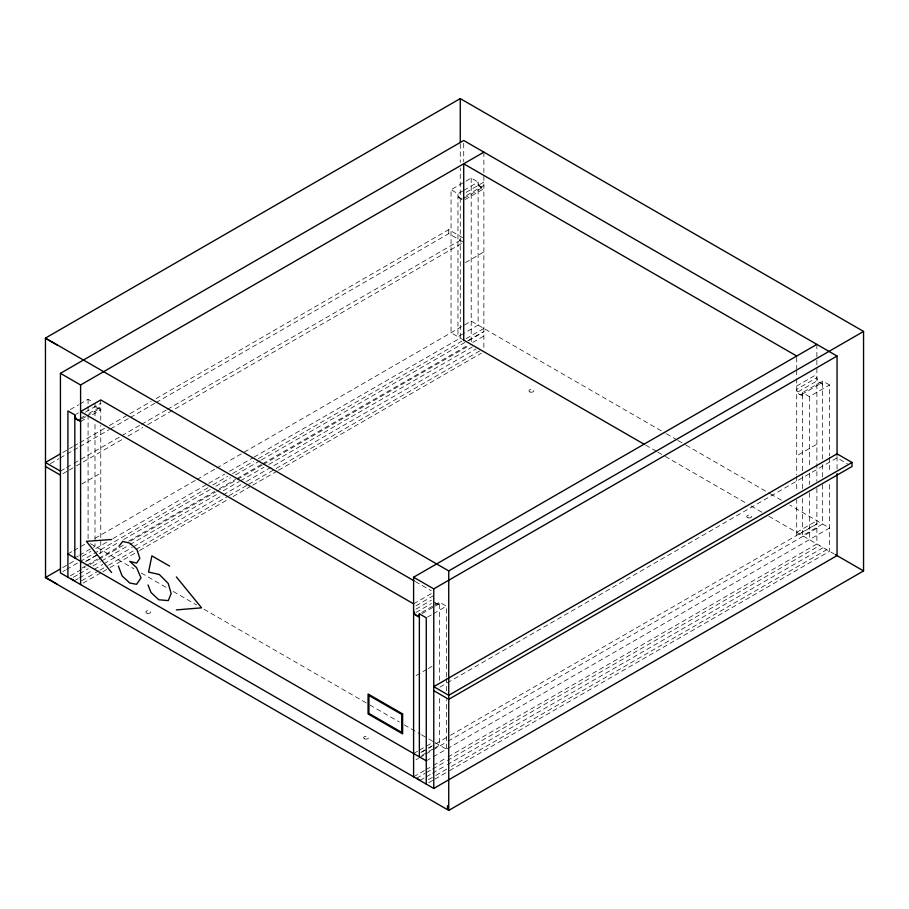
<?xml version="1.0" encoding="UTF-8"?>
<svg xmlns="http://www.w3.org/2000/svg" width="909" height="909" viewBox="0 0 909 909"><rect width="100%" height="100%" fill="white"/><g stroke="black" fill="none" stroke-linecap="round" stroke-linejoin="round"><path stroke-width="0.68" stroke-dasharray="4.54 3.41" d="M70.288 409.561L78.594 404.766M79.776 404.073L88.082 399.278L92.695 401.948M463.715 340.08L451.046 332.762L451.046 189.731L471.203 178.084L478.123 182.084A4.079 2.352 60 0 0 480.997 187.072A4.079 2.352 60 0 0 483.883 185.402L463.715 197.048M76.015 414.231L78.39 412.868M462.704 190.981L457.954 193.719L451.046 189.731M463.885 190.299L478.123 182.084L478.123 325.115L463.885 333.33M85.344 412.175L100.763 403.278M466.09 192.356L483.883 182.084M80.594 418.242L84.151 416.186M88.9 413.447L100.763 406.596A4.079 2.352 60 0 1 98.626 408.584A4.079 2.352 60 0 1 95.388 405.164M82.117 418.742L85.685 416.686M86.866 416.004L99.91 408.471M464.056 198.23L483.043 187.277M80.594 421.571L86.525 418.14M92.457 414.72L100.763 409.925L95.002 406.596M62.664 452.546L72.504 446.864M73.731 446.16L78.651 443.319M79.878 442.603L104.467 428.412M109.387 425.571L151.189 401.437M156.109 398.596L448.739 229.647L462.567 237.624M50.37 463.635L58.971 458.67M60.21 457.954L72.504 450.853M73.731 450.148L78.651 447.308M79.878 446.603L109.387 429.559M110.614 428.855L129.055 418.208M130.294 417.492L154.882 403.301M156.109 402.585L448.739 233.636L463.715 242.283M60.426 471.135L65.346 468.294M66.573 467.578L72.72 464.033M73.959 463.317L120.681 436.343M121.908 435.638L140.35 424.992M141.577 424.276L166.165 410.084M167.404 409.368L462.488 238.999M62.891 473.703L67.811 470.862M69.039 470.158L75.186 466.601M76.413 465.897L123.135 438.922M128.055 436.081L142.804 427.56M147.724 424.719L462.488 242.998M81.821 484.054L99.024 474.123M465.442 262.576L483.883 251.929M67.914 553.956L72.834 551.115M73.845 550.536L86.9 543.003M94.968 538.344L195.787 480.134M197.026 479.418L215.467 468.771M216.694 468.067L471.203 321.116L665.115 433.07M74.833 557.944L78.39 555.888M79.572 555.206L95.002 546.309L95.002 422.128M462.704 334.012L457.954 336.75L457.954 193.719A4.079 2.352 60 0 0 461.579 199.026M62.63 567.648L74.902 560.569M82.264 556.319L90.855 551.354M95.763 548.525L106.808 542.15M112.943 538.605L207.445 484.043M208.672 483.338L224.625 474.123M229.534 471.294L252.861 457.829M254.088 457.125L460.261 338.08L460.261 168.029M62.891 571.5L65.346 570.079M66.573 569.364L78.867 562.262M80.106 561.557L207.979 487.735M212.888 484.895L227.648 476.373M232.568 473.532L253.463 461.465M258.383 458.625L462.488 340.784M466.09 338.705L483.883 328.433M85.514 561.489L97.808 554.399M99.036 553.683L118.704 542.332M123.624 539.491L210.922 489.087M215.842 486.247L230.602 477.725M235.511 474.896L260.11 460.693M261.337 459.988L466.669 341.432M467.896 340.727L483.883 331.501M86.525 561.171L100.763 552.956L100.763 425.446M468.465 340.67L483.883 331.762M81.821 568.148L85.514 566.023M86.741 565.307L97.808 558.921M99.036 558.206L117.477 547.559M128.544 541.173L214.615 491.485M219.535 488.644L235.511 479.418M236.749 478.702L261.337 464.51M262.565 463.795L467.896 345.25M472.816 342.409L483.883 336.023M70.379 575.817L85.128 567.307M90.048 564.466L97.433 560.205M98.661 559.49L124.476 544.582M130.623 541.037L215.467 492.053M216.694 491.349L236.363 479.986M237.59 479.282L262.19 465.078M263.417 464.374L469.976 345.113M73.413 577.26L78.322 574.42M79.549 573.715L88.15 568.75M93.07 565.909L100.445 561.66M101.672 560.944L128.703 545.343M129.93 544.627L218.399 493.553M223.319 490.712L239.283 481.497M240.521 480.781L263.86 467.306M268.78 464.465L472.748 346.704M74.527 580.749L78.208 578.613M79.435 577.908L92.945 570.113M94.172 569.398L102.762 564.444M103.99 563.728L132.237 547.423M133.464 546.718L221.876 495.678M223.103 494.962L241.521 484.327M246.43 481.497L476.043 348.931M81.515 580.828L98.717 570.897M99.945 570.193L107.319 565.932M108.546 565.228L227.727 496.416M228.966 495.7L247.396 485.065M248.623 484.361L479.622 350.988M83.049 583.135L101.501 572.488M102.728 571.784L108.875 568.227M110.103 567.523L138.384 551.195M139.611 550.479L228.136 499.371M233.056 496.53L251.498 485.883M252.725 485.179L277.325 470.976M278.552 470.271L481.418 353.135M413.595 603.849L431.389 593.577M415.97 605.803L433.763 595.531M796.716 385.984L816.884 374.338M415.97 609.132L431.389 600.224M415.97 612.461L431.389 603.553M421.731 612.461L433.593 605.61M434.775 604.928L439.524 602.178L446.433 606.178L446.433 676.978M422.071 613.632L433.934 606.792M435.116 606.098L438.672 604.053M801.636 394.495L821.804 382.859M427.457 617.131L432.195 614.393M433.388 613.711L446.433 606.178M829.553 384.984L822.645 380.985A4.079 2.352 60 0 1 819.759 382.655A4.079 2.352 60 0 1 816.884 377.667L796.716 389.302A4.079 2.352 60 0 0 799.602 394.29A4.079 2.352 60 0 0 802.477 392.631L809.396 396.619L829.553 384.984L829.553 455.784M416.049 675.603L427.116 669.217M428.344 668.513L432.036 666.377M798.443 454.83L816.884 444.194M439.911 687.113L446.058 683.568M447.285 682.852L837.053 457.829L847.415 463.817M413.595 753.527L418.345 750.789M419.526 750.107L431.389 743.255M796.716 532.333L816.884 520.698M420.969 752.334L427.116 748.777M428.355 748.073L434.502 744.528M435.729 743.812L449.251 736.006M450.478 735.29L816.884 523.754M421.901 752.061L431.389 746.584M816.884 524.016L796.716 535.662L796.716 499.882M421.731 755.481L427.662 752.061M428.843 751.379L433.593 748.641M434.775 747.948L439.524 745.21L439.524 695.828M416.049 759.697L418.515 758.276M419.742 757.561L424.662 754.72M425.889 754.015L432.036 750.47M433.263 749.755L446.796 741.949M448.023 741.233L816.884 528.277M426.264 760.844L446.433 749.209L446.433 699.646M447.171 748.777L829.553 528.015L789.853 505.086M413.595 776.809L424.662 770.423M425.889 769.718L432.036 766.162M433.263 765.458L446.796 757.651M448.023 756.936L816.884 543.98L816.884 488.235M416.629 778.252L425.23 773.286M426.457 772.582L431.377 769.741M432.604 769.037L446.114 761.231M447.342 760.515L819.645 545.57M420.197 780.32L425.117 777.479M426.344 776.775L431.252 773.934M432.479 773.229L445.989 765.435M447.217 764.719L822.952 547.786L826.52 549.854L450.534 766.923M428.423 779.695L434.559 776.15M435.786 775.445L449.307 767.639M428.73 782.717L433.65 779.877M434.877 779.161L448.398 771.355M449.625 770.639L829.553 551.297L829.553 481.281M478.123 185.402L483.883 188.731L463.715 200.378L457.954 197.048M822.645 384.314L816.884 380.985L796.716 392.631L802.477 395.96M666.342 433.775L677.387 440.149M678.034 440.524L685.409 444.785M685.977 445.115L770.184 493.735M770.65 493.996L781.695 500.382M645.583 445.08L656.991 451.659M657.741 452.103L664.365 455.92M665.24 456.42L746.744 503.484M751.016 505.949L762.731 512.71M768.878 516.255L834.042 553.888M415.322 581.567L431.298 590.782M433.763 602.19L439.524 605.508M90.389 543.639L133.93 568.784M141.304 573.045L167.108 587.941M173.255 591.486L196.605 604.962M203.98 609.223L368.634 704.293M369.861 704.998L399.358 722.019M404.266 724.859L420.242 734.086M421.469 734.79L427.616 738.347M428.843 739.051L433.763 741.892M434.911 742.551L446.433 749.209M837.053 456.534L837.053 469.283M829.553 457.204L829.553 472.782M822.645 459.102L822.645 380.985L802.477 392.631L802.477 474.987M822.645 464.544L822.645 477.452M822.645 484.508L822.645 524.016L802.477 535.662L802.477 496.007M816.884 344.397L816.884 481.202M809.396 396.619L809.396 467.431M809.396 473.089L809.396 484.429M809.396 492.917L809.396 539.651M802.477 476.18L802.477 489.099M796.716 357.453L796.716 368.736M796.716 370.145L796.716 377.201M796.716 378.61L796.716 474.941M796.716 476.35L796.716 491.883M483.883 152.144L483.883 348.886M471.203 178.084L471.203 344.409M463.715 143.338L463.715 161.734M460.261 143.94L460.261 162.359M448.739 229.647L448.739 233.636M446.433 678.398L446.433 691.147M439.524 680.307L439.524 602.178A4.079 2.352 60 0 1 435.195 602.565M100.763 399.949L100.763 420.219M95.002 403.278L95.002 417.436M88.082 399.278L88.082 404.948M88.082 406.368L88.082 413.447M88.082 414.856L88.082 539.48M747.971 517.755A2.443 1.409 0 0 0 751.629 516.539A2.443 1.409 0 0 0 747.971 515.312A2.443 1.409 0 0 0 747.971 517.755M530.186 392.029A2.443 1.409 0 0 0 533.856 390.802A2.443 1.409 0 0 0 530.186 389.586A2.443 1.409 0 0 0 530.186 392.029M364.339 738.733A2.443 1.409 0 0 0 368.429 738.097A2.443 1.409 0 0 0 365.429 736.37A2.443 1.409 0 0 0 364.339 738.733M147.065 613.223A2.443 1.409 0 0 0 150.735 611.996A2.443 1.409 0 0 0 147.065 610.78A2.443 1.409 0 0 0 147.065 613.223"/><path stroke-width="1.36" d="M118.909 546.32L122.704 541.434L129.748 543.105L136.918 549.638L139.861 558.41L136.566 563.103L129.748 561.342L136.566 567.602L141.009 577.885L136.566 584.317L129.748 582.999L122.147 575.988L118.363 566.023M45.541 577.624L45.45 338.08L460.261 98.592L863.55 331.433L863.55 570.92L448.739 810.408L45.45 577.567L60.176 569.068M837.053 473.521L837.053 555.615L433.763 788.455L60.426 572.92L60.426 373.338L463.715 140.497L837.053 356.044L837.053 455.125M60.426 373.338L80.594 384.984L483.883 152.144M60.21 453.966L45.45 462.488L60.426 471.135M413.595 776.809L413.595 577.238L816.884 344.397M45.45 338.08L448.739 570.92L863.55 331.433M413.595 577.238L433.763 588.884L837.053 356.044M852.028 462.488L448.739 695.317L433.763 686.67L837.053 453.83L852.028 462.488L852.028 466.476L448.739 699.316L433.763 690.658M176.346 609.905L201.582 607.837L176.346 576.908M111.591 539.526L86.355 541.309L111.591 572.511M796.716 356.044L463.715 163.79L463.715 340.58M463.715 340.08L644.345 444.365M835.269 554.592L863.55 570.92M45.45 338.307L56.972 344.966M414.095 580.851L100.763 399.949L80.594 411.595L413.595 603.849M80.594 418.242A4.079 2.352 60 0 1 77.708 419.901A4.079 2.352 60 0 1 74.833 414.913L67.914 410.925L67.914 577.238M413.595 610.496A4.079 2.352 60 0 0 416.481 615.484A4.079 2.352 60 0 0 419.356 613.825L426.264 617.813L426.264 784.126M74.833 418.242L80.594 421.571M413.595 613.825L419.356 617.154M45.45 466.476L60.426 475.123M169.585 566.08L151.883 555.865L148.542 572.102L159.291 574.477L168.267 583.498L171.153 593.554L168.267 600.61L158.768 599.758L151.03 592.509L148.019 584.953M67.914 553.956L426.264 760.844M70.959 578.681L74.527 580.749M416.629 778.252L420.197 780.32M447.489 805.704L447.489 808.362M45.45 577.34L56.972 583.987M460.261 98.592L460.261 142.52M448.739 570.92L448.739 810.408M433.763 588.884L433.763 788.455M419.356 613.825L419.356 756.856M80.594 384.984L80.594 584.555M74.833 414.913L74.833 557.944M463.715 197.048A4.079 2.352 60 0 1 463.329 198.492M402.63 713.94L368.065 693.987L368.065 713.94L402.63 733.893L402.63 713.94M401.767 714.44L368.929 695.476L368.929 713.44L401.767 732.404L401.767 714.44"/></g></svg>
